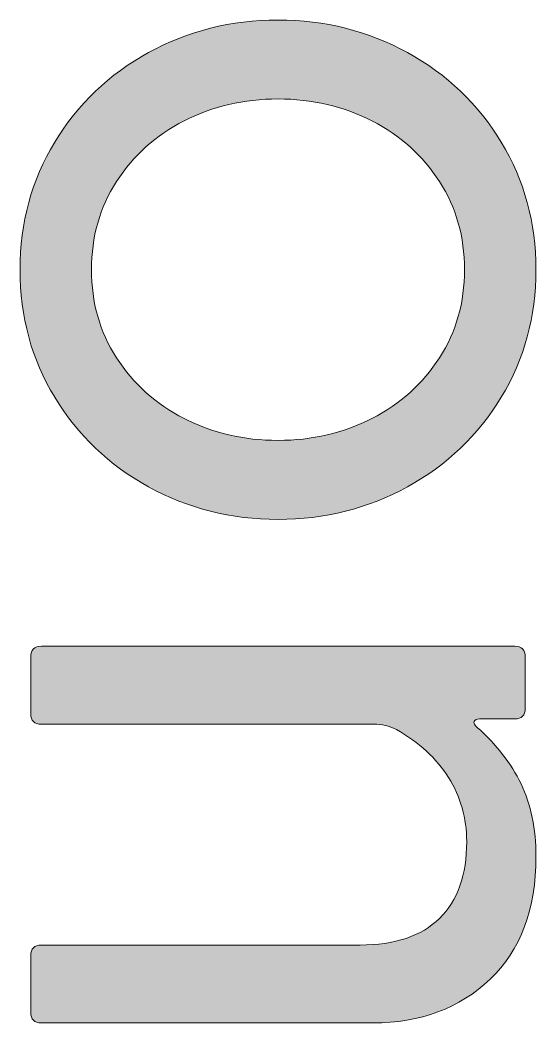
# Model space of a CAD drawing. Header units: millimetres. Extents: x 88.3 to 184.3, y 66.7 to 161.2.
# Drawn here: x 106.457 to 108.506, y 81.359 to 85.338 of the extents above; entities that cross this region are included whole.
import ezdxf

# ---------------------------------------------------------------- set-up
doc = ezdxf.new("R2010")
doc.units = ezdxf.units.MM
doc.header["$MEASUREMENT"] = 0
doc.layers.add('Font Engravings', color=7, linetype='Continuous', lineweight=0)

# ---------------------------------------------------------------- blocks, each defined once
blk = doc.blocks.new('Block_1')
at = {"layer": 'Font Engravings', "true_color": 0x000000, "transparency": 33554687}
h = blk.add_hatch(color=18, dxfattribs=at)
h.dxf.hatch_style = 2
edge = h.paths.add_edge_path()
edge.add_spline(control_points=[(106.84, 83.9983), (106.9063, 83.8953), (106.9959, 83.815), (107.1089, 83.7572), (107.2217, 83.6993), (107.3459, 83.6703), (107.4815, 83.6703), (107.6169, 83.6703), (107.7411, 83.6993), (107.8539, 83.7572), (107.9667, 83.815), (108.0565, 83.8953), (108.1228, 83.9983), (108.1891, 84.1013), (108.2222, 84.2178), (108.2222, 84.3477), (108.2222, 84.4775), (108.1891, 84.594), (108.1228, 84.697), (108.0565, 84.8), (107.9667, 84.8803), (107.8539, 84.9381), (107.7411, 84.996), (107.6169, 85.025), (107.4815, 85.025), (107.3459, 85.025), (107.2217, 84.996), (107.1089, 84.9381), (106.9959, 84.8803), (106.9063, 84.8), (106.84, 84.697), (106.7737, 84.594), (106.7406, 84.4775), (106.7406, 84.3477), (106.7406, 84.2178), (106.7737, 84.1013), (106.84, 83.9983)], knot_values=[0, 0, 0, 0, 1, 1, 1, 2, 2, 2, 3, 3, 3, 4, 4, 4, 5, 5, 5, 6, 6, 6, 7, 7, 7, 8, 8, 8, 9, 9, 9, 10, 10, 10, 11, 11, 11, 12, 12, 12, 12], degree=3, periodic=0)
edge = h.paths.add_edge_path()
edge.add_spline(control_points=[(106.5945, 84.8534), (106.6862, 85.0046), (106.8104, 85.1231), (106.9671, 85.2089), (107.1237, 85.2951), (107.2951, 85.3381), (107.4815, 85.3381), (107.6677, 85.3381), (107.8391, 85.2951), (107.9958, 85.2089), (108.1524, 85.1231), (108.2766, 85.0046), (108.3682, 84.8534), (108.46, 84.7025), (108.5059, 84.5337), (108.5059, 84.3477), (108.5059, 84.1613), (108.46, 83.9928), (108.3682, 83.8416), (108.2766, 83.6907), (108.1524, 83.5722), (107.9958, 83.486), (107.8391, 83.3999), (107.6677, 83.3568), (107.4815, 83.3568), (107.2951, 83.3568), (107.1237, 83.3999), (106.9671, 83.486), (106.8104, 83.5722), (106.6862, 83.6907), (106.5945, 83.8416), (106.5027, 83.9928), (106.4569, 84.1613), (106.4569, 84.3477), (106.4569, 84.5337), (106.5027, 84.7025), (106.5945, 84.8534)], knot_values=[0, 0, 0, 0, 1, 1, 1, 2, 2, 2, 3, 3, 3, 4, 4, 4, 5, 5, 5, 6, 6, 6, 7, 7, 7, 8, 8, 8, 9, 9, 9, 10, 10, 10, 11, 11, 11, 12, 12, 12, 12], degree=3, periodic=0)
h = blk.add_hatch(color=18, dxfattribs=at)
h.dxf.hatch_style = 2
edge = h.paths.add_edge_path()
edge.add_spline(control_points=[(106.4993, 82.5865), (106.4993, 82.5865), (106.4993, 82.8108), (106.4993, 82.8108), (106.4993, 82.839), (106.5134, 82.8532), (106.5416, 82.8532), (106.5416, 82.8532), (108.4213, 82.8532), (108.4213, 82.8532), (108.4494, 82.8532), (108.4635, 82.839), (108.4635, 82.8108), (108.4635, 82.8108), (108.4635, 82.6075), (108.4635, 82.6075), (108.4635, 82.5793), (108.4494, 82.5652), (108.4213, 82.5652), (108.4213, 82.5652), (108.2814, 82.5652), (108.2814, 82.5652), (108.2702, 82.5652), (108.2632, 82.5617), (108.2604, 82.5548), (108.2575, 82.5476), (108.2618, 82.54), (108.273, 82.5314), (108.3493, 82.4635), (108.407, 82.3888), (108.4466, 82.3071), (108.4861, 82.2251), (108.5059, 82.1294), (108.5059, 82.0191), (108.5059, 81.8103), (108.4452, 81.6481), (108.3238, 81.5323), (108.2025, 81.4166), (108.0472, 81.3587), (107.8582, 81.3587), (107.8582, 81.3587), (106.5416, 81.3587), (106.5416, 81.3587), (106.5134, 81.3587), (106.4993, 81.3728), (106.4993, 81.4011), (106.4993, 81.4011), (106.4993, 81.6253), (106.4993, 81.6253), (106.4993, 81.6536), (106.5134, 81.6677), (106.5416, 81.6677), (106.5416, 81.6677), (107.8074, 81.6677), (107.8074, 81.6677), (107.9457, 81.6677), (108.0508, 81.7032), (108.1228, 81.7735), (108.1948, 81.8441), (108.2308, 81.9457), (108.2308, 82.0784), (108.2308, 82.1714), (108.2067, 82.2561), (108.1588, 82.3323), (108.1107, 82.4088), (108.0416, 82.4721), (107.9514, 82.5228), (107.9231, 82.5369), (107.8935, 82.5441), (107.8623, 82.5441), (107.8623, 82.5441), (106.5416, 82.5441), (106.5416, 82.5441), (106.5134, 82.5441), (106.4993, 82.5583), (106.4993, 82.5865)], knot_values=[0, 0, 0, 0, 1, 1, 1, 2, 2, 2, 3, 3, 3, 4, 4, 4, 5, 5, 5, 6, 6, 6, 7, 7, 7, 8, 8, 8, 9, 9, 9, 10, 10, 10, 11, 11, 11, 12, 12, 12, 13, 13, 13, 14, 14, 14, 15, 15, 15, 16, 16, 16, 17, 17, 17, 18, 18, 18, 19, 19, 19, 20, 20, 20, 21, 21, 21, 22, 22, 22, 23, 23, 23, 24, 24, 24, 25, 25, 25, 25], degree=3, periodic=0)
at = {"layer": 'Font Engravings'}
for points, knots in [([(106.5945, 84.8534), (106.6862, 85.0046), (106.8104, 85.1231), (106.9671, 85.2089), (107.1237, 85.2951), (107.2951, 85.3381), (107.4815, 85.3381), (107.6677, 85.3381), (107.8391, 85.2951), (107.9958, 85.2089), (108.1524, 85.1231), (108.2766, 85.0046), (108.3682, 84.8534), (108.46, 84.7025), (108.5059, 84.5337), (108.5059, 84.3477), (108.5059, 84.1613), (108.46, 83.9928), (108.3682, 83.8416), (108.2766, 83.6907), (108.1524, 83.5722), (107.9958, 83.486), (107.8391, 83.3999), (107.6677, 83.3568), (107.4815, 83.3568), (107.2951, 83.3568), (107.1237, 83.3999), (106.9671, 83.486), (106.8104, 83.5722), (106.6862, 83.6907), (106.5945, 83.8416), (106.5027, 83.9928), (106.4569, 84.1613), (106.4569, 84.3477), (106.4569, 84.5337), (106.5027, 84.7025), (106.5945, 84.8534)], [0, 0, 0, 0, 1, 1, 1, 2, 2, 2, 3, 3, 3, 4, 4, 4, 5, 5, 5, 6, 6, 6, 7, 7, 7, 8, 8, 8, 9, 9, 9, 10, 10, 10, 11, 11, 11, 12, 12, 12, 12]), ([(106.84, 83.9983), (106.9063, 83.8953), (106.9959, 83.815), (107.1089, 83.7572), (107.2217, 83.6993), (107.3459, 83.6703), (107.4815, 83.6703), (107.6169, 83.6703), (107.7411, 83.6993), (107.8539, 83.7572), (107.9667, 83.815), (108.0565, 83.8953), (108.1228, 83.9983), (108.1891, 84.1013), (108.2222, 84.2178), (108.2222, 84.3477), (108.2222, 84.4775), (108.1891, 84.594), (108.1228, 84.697), (108.0565, 84.8), (107.9667, 84.8803), (107.8539, 84.9381), (107.7411, 84.996), (107.6169, 85.025), (107.4815, 85.025), (107.3459, 85.025), (107.2217, 84.996), (107.1089, 84.9381), (106.9959, 84.8803), (106.9063, 84.8), (106.84, 84.697), (106.7737, 84.594), (106.7406, 84.4775), (106.7406, 84.3477), (106.7406, 84.2178), (106.7737, 84.1013), (106.84, 83.9983)], [0, 0, 0, 0, 1, 1, 1, 2, 2, 2, 3, 3, 3, 4, 4, 4, 5, 5, 5, 6, 6, 6, 7, 7, 7, 8, 8, 8, 9, 9, 9, 10, 10, 10, 11, 11, 11, 12, 12, 12, 12]), ([(106.4993, 82.5865), (106.4993, 82.5865), (106.4993, 82.8108), (106.4993, 82.8108), (106.4993, 82.839), (106.5134, 82.8532), (106.5416, 82.8532), (106.5416, 82.8532), (108.4213, 82.8532), (108.4213, 82.8532), (108.4494, 82.8532), (108.4635, 82.839), (108.4635, 82.8108), (108.4635, 82.8108), (108.4635, 82.6075), (108.4635, 82.6075), (108.4635, 82.5793), (108.4494, 82.5652), (108.4213, 82.5652), (108.4213, 82.5652), (108.2814, 82.5652), (108.2814, 82.5652), (108.2702, 82.5652), (108.2632, 82.5617), (108.2604, 82.5548), (108.2575, 82.5476), (108.2618, 82.54), (108.273, 82.5314), (108.3493, 82.4635), (108.407, 82.3888), (108.4466, 82.3071), (108.4861, 82.2251), (108.5059, 82.1294), (108.5059, 82.0191), (108.5059, 81.8103), (108.4452, 81.6481), (108.3238, 81.5323), (108.2025, 81.4166), (108.0472, 81.3587), (107.8582, 81.3587), (107.8582, 81.3587), (106.5416, 81.3587), (106.5416, 81.3587), (106.5134, 81.3587), (106.4993, 81.3728), (106.4993, 81.4011), (106.4993, 81.4011), (106.4993, 81.6253), (106.4993, 81.6253), (106.4993, 81.6536), (106.5134, 81.6677), (106.5416, 81.6677), (106.5416, 81.6677), (107.8074, 81.6677), (107.8074, 81.6677), (107.9457, 81.6677), (108.0508, 81.7032), (108.1228, 81.7735), (108.1948, 81.8441), (108.2308, 81.9457), (108.2308, 82.0784), (108.2308, 82.1714), (108.2067, 82.2561), (108.1588, 82.3323), (108.1107, 82.4088), (108.0416, 82.4721), (107.9514, 82.5228), (107.9231, 82.5369), (107.8935, 82.5441), (107.8623, 82.5441), (107.8623, 82.5441), (106.5416, 82.5441), (106.5416, 82.5441), (106.5134, 82.5441), (106.4993, 82.5583), (106.4993, 82.5865)], [0, 0, 0, 0, 1, 1, 1, 2, 2, 2, 3, 3, 3, 4, 4, 4, 5, 5, 5, 6, 6, 6, 7, 7, 7, 8, 8, 8, 9, 9, 9, 10, 10, 10, 11, 11, 11, 12, 12, 12, 13, 13, 13, 14, 14, 14, 15, 15, 15, 16, 16, 16, 17, 17, 17, 18, 18, 18, 19, 19, 19, 20, 20, 20, 21, 21, 21, 22, 22, 22, 23, 23, 23, 24, 24, 24, 25, 25, 25, 25])]:
    blk.add_open_spline(points, degree=3, knots=knots, dxfattribs=at)

msp = doc.modelspace()

# ---------------------------------------------------------------- block references
at = {"layer": 'Font Engravings'}
msp.add_blockref('Block_1', (0, 0), dxfattribs=at)

doc.saveas('drawing.dxf')
